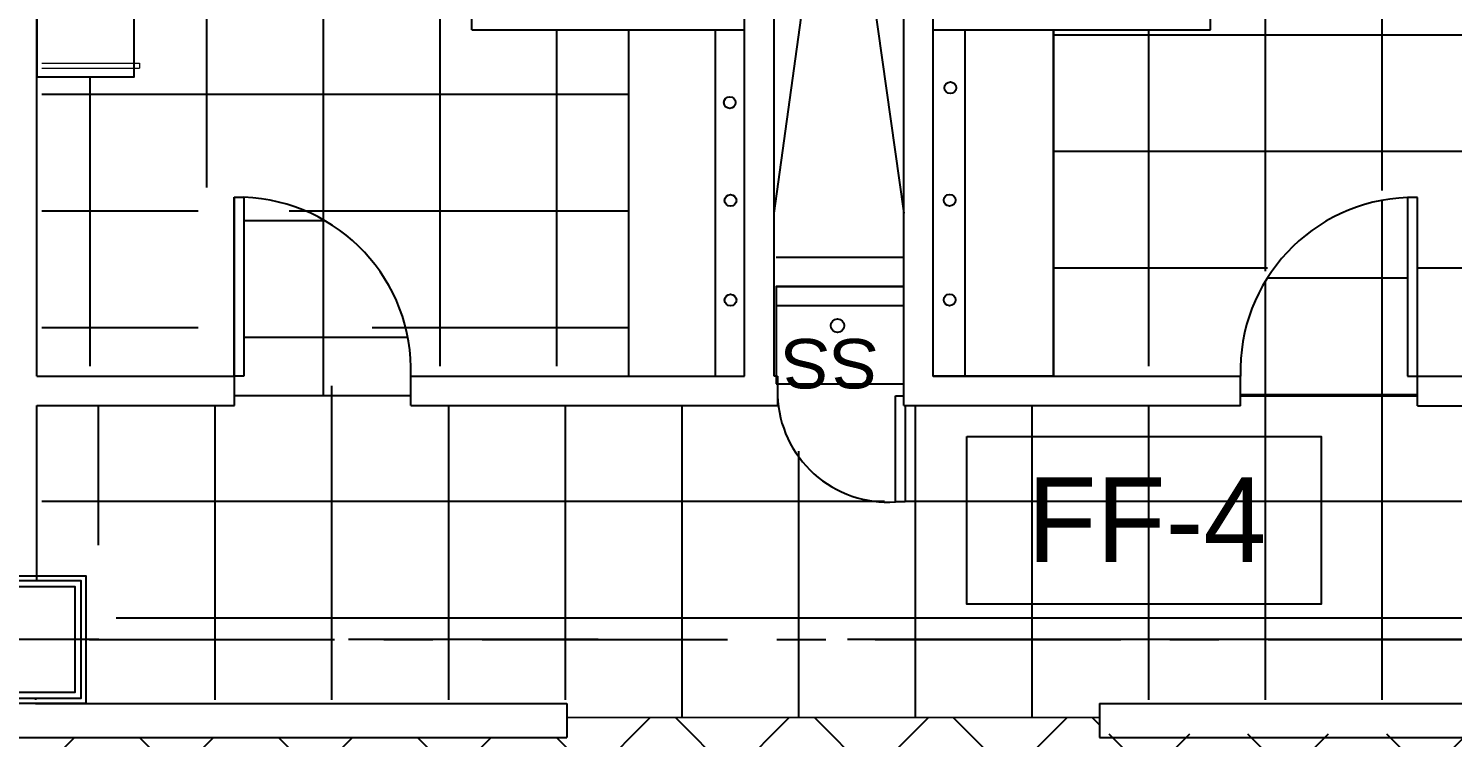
# Model space of a CAD drawing. Header units: millimetres. Extents: x 2148 to 2681, y 758 to 986.
# Drawn here: x 2510.919 to 2514.542, y 946.72 to 948.525 of the extents above; entities that cross this region are included whole.
import ezdxf

# ---------------------------------------------------------------- set-up
doc = ezdxf.new("R2010")
doc.units = ezdxf.units.MM
doc.linetypes.add('CENTER', pattern=[2, 1.25, -0.25, 0.25, -0.25])
doc.linetypes.add('CENTER2', pattern=[28.575, 19.05, -3.175, 3.175, -3.175])
for name, color, linetype in [('COLUMN', 7, 'Continuous'), ('D', 1, 'Continuous'), ('DR', 7, 'Continuous'), ('ELAYOUT', 4, 'Continuous'), ('hacht', 8, 'Continuous'), ('HATCH', 8, 'Continuous'), ('S-COLS', 6, 'Continuous'), ('S_GRID LINES', 252, 'Continuous')]:
    doc.layers.add(name, color=color, linetype=linetype)
doc.styles.add('MMTX$0$ESMX$0$X-OPTA1D', font='x-opta1d')
pattern_1 = [(0, (42456.51878, 2063.27436), (0, 0.296875), []), (90, (42456.51878, 2063.27436), (-0.296875, 2e-17), [])]

msp = doc.modelspace()

# ---------------------------------------------------------------- hatches: boundary and pattern name
at = {"layer": 'D', "ltscale": 0.5}
h = msp.add_hatch(dxfattribs=at)
h.set_pattern_fill('NET', color=8, scale=2, angle=135, style=0)
h.set_pattern_definition([(135, (82133.1097, 3047.26358), (-0.1767766953, -0.1767766953), []), (225, (82133.1097, 3047.26358), (0.1767766953, -0.1767766953), [])])
h.paths.add_polyline_path([(2512.2884575, 946.729311), (2512.2884575, 946.720128), (2510.8989709, 946.720128), (2510.8989709, 945.4564674), (2515.3989709, 945.4564674), (2515.3989709, 946.6855675), (2515.2470197, 946.6855675), (2515.2470197, 946.729311), (2513.6439429, 946.729311), (2513.6439429, 946.7703438), (2512.2884575, 946.7709634)])
at = {"layer": 'hacht', "ltscale": 0.05}
h = msp.add_hatch(dxfattribs=at)
h.set_pattern_fill('NET', color=256, scale=2.375, style=0)
h.set_pattern_definition([(0, (82336.3097, 3047.26358), (0, 0.296875), []), (90, (82336.3097, 3047.26358), (-0.296875, 2e-17), [])])
h.paths.add_polyline_path([(2511.8764025, 949.608491), (2511.9014025, 949.608491), (2511.9014025, 949.633491), (2512.3014025, 949.633491, 0.378950784), (2511.9014025, 950.008491), (2511.8764025, 950.008491), (2511.8764025, 950.4326617), (2511.8466668, 950.4326617), (2511.4466668, 950.4326617), (2510.95239, 950.4326617), (2510.95239, 950.3415499), (2511.1875558, 950.3415499), (2511.1875558, 949.9338362), (2511.2009959, 949.9338362), (2511.2009959, 949.9213362), (2511.1875558, 949.9213362), (2511.1875558, 949.4300491), (2511.2009959, 949.4300491), (2511.2009959, 949.4175491), (2511.1875558, 949.4175491), (2511.1875558, 948.9361779), (2511.2009959, 948.9361779), (2511.2009959, 948.9236779), (2511.1875558, 948.9236779), (2511.1875558, 948.4361779), (2511.2009959, 948.4361779), (2511.2009959, 948.4236779), (2511.1875558, 948.4236779), (2511.1875558, 948.4014659), (2510.95239, 948.4014659), (2510.95239, 947.6650508), (2511.3507242, 947.6650508), (2511.3507242, 948.1200508), (2511.3757242, 948.1200508, -0.413747252), (2511.8007242, 947.6650508), (2512.4464025, 947.6650508), (2512.4464025, 948.5215723), (2512.0464025, 948.5215723), (2512.0464025, 948.5929748), (2512.0714025, 948.5929748), (2512.0714025, 948.6179748), (2512.3714025, 948.6179748, 0.426384341), (2512.0723685, 948.8930369, 0.000859573), (2512.0714025, 948.8929748), (2512.0464025, 948.8929748), (2512.0464025, 949.0932632), (2512.0714025, 949.0932632), (2512.0714025, 949.1182632), (2512.3714025, 949.1182632, 0.426384341), (2512.0723685, 949.3933253, 0.000859573), (2512.0714025, 949.3932632), (2512.0464025, 949.3932632), (2512.0464025, 949.5227688), (2511.8764025, 949.5227688)])
h.paths.add_polyline_path([(2512.3484928, 950.2499078, -0.00112156), (2512.3490007, 950.2504881, 0.003321444)], flags=17)
h.paths.add_polyline_path([(2512.4411482, 950.1145375, 0.104398042), (2512.5404538, 950.1159242), (2512.6122846, 950.1363326), (2512.659526, 950.1500047), (2512.670425, 950.1591366), (2512.670425, 950.234482), (2512.6939905, 950.234482, -0.414213562), (2512.7153958, 950.2130768, -0.390007038), (2512.6957725, 950.1917458), (2512.6957725, 950.1621719), (2512.6890816, 950.1621719), (2512.6890816, 950.1916715), (2512.670425, 950.1916715), (2512.670425, 950.1591366), (2512.659526, 950.1500047), (2512.6122846, 950.1363326), (2512.5404538, 950.1159242, -0.104398042)])
h.paths.add_polyline_path([(2512.3490007, 950.1689134, -0.193537628), (2512.3344223, 950.2097007, 0.193537624), (2512.3490007, 950.1689134, 0.159895904), (2512.4413632, 950.1144903, -0.159895903)], flags=16)
h.paths.add_polyline_path([(2511.7267884, 949.0335802), (2511.2943399, 949.0335802), (2511.2943399, 948.8444669), (2511.7267884, 948.8444669)], flags=24)
h = msp.add_hatch(dxfattribs=at)
h.set_pattern_fill('NET', color=256, scale=2.375, style=0)
h.set_pattern_definition(pattern_1)
h.paths.add_polyline_path([(2515.3381473, 950.2784772), (2515.3485615, 950.2755184), (2515.3485615, 950.4326617), (2514.6411853, 950.4326617), (2514.2411853, 950.4326617), (2514.0907652, 950.4326617), (2514.0907652, 950.0269709), (2514.0654733, 950.0269709), (2514.0654733, 949.6519709), (2514.0714025, 949.6519709), (2514.0714025, 949.6269709), (2514.0964025, 949.6269709), (2514.0964025, 949.5227688), (2513.9264025, 949.5227688), (2513.9264025, 949.3934898), (2513.9014025, 949.3934898), (2513.9014025, 949.3932632, 0.42740056), (2513.6014025, 949.1182632), (2513.9014025, 949.1182632), (2513.9014025, 949.0932632), (2513.9264025, 949.0932632), (2513.9264025, 948.8929748), (2513.9014025, 948.8929748, 0.42740056), (2513.6014025, 948.6179748), (2513.9014025, 948.6179748), (2513.9014025, 948.5929748), (2513.9264025, 948.5929748), (2513.9264025, 948.5215723), (2513.5264025, 948.5215723), (2513.5264025, 947.6650508), (2514.0026428, 947.6650508, -0.413335285), (2514.427663, 948.1194311), (2514.452663, 948.1194311), (2514.452663, 947.6644311), (2515.1932707, 947.6644311), (2515.1932707, 948.9212242), (2515.1841243, 948.9212242), (2514.7932707, 948.9212242), (2514.7932707, 948.992007), (2514.8182707, 948.992007), (2514.8182707, 949.017007), (2515.1182707, 949.017007, 0.426384341), (2514.8192367, 949.292069, 0.000859573), (2514.8182707, 949.292007), (2514.7932707, 949.292007), (2514.7932707, 949.4922954), (2514.8182707, 949.4922954), (2514.8182707, 949.5172954), (2515.1182707, 949.5172954, 0.426384341), (2514.8192367, 949.7923574, 0.000859573), (2514.8182707, 949.7922954), (2514.7932707, 949.7922954), (2514.7932707, 950.0260031), (2514.8182707, 950.0260031), (2514.8182707, 949.946801), (2515.3485615, 949.946801), (2515.3485615, 950.0938831), (2515.3381473, 950.0909242, -0.104398042), (2515.2388416, 950.0895375, 0.104398042), (2515.3381473, 950.0909242), (2515.3485615, 950.0938831), (2515.3485615, 950.1514087, -0.009390409), (2515.3472834, 950.1479506, 0.009390409), (2515.3485615, 950.1514087), (2515.3485615, 950.2755184), (2515.3381473, 950.2784772, 0.104398042), (2515.2388416, 950.279864, 0.160717859), (2515.1461863, 950.2249078, 0.190093984), (2515.1321157, 950.1847007, -0.193537628), (2515.1466942, 950.2254881, -0.159567535), (2515.2388416, 950.279864, -0.104398042)])
h.paths.add_polyline_path([(2514.6194267, 948.9183036), (2514.1792749, 948.9183036), (2514.1792749, 948.7291903), (2514.6194267, 948.7291903)], flags=24)
h = msp.add_hatch(dxfattribs=at)
h.set_pattern_fill('NET', color=256, scale=2.375, style=0)
h.set_pattern_definition([(0, (82336.3097, 3047.23858), (0, 0.296875), []), (90, (82336.3097, 3047.23858), (-0.296875, 2e-17), [])])
h.paths.add_polyline_path([(2511.8915675, 947.5900508), (2511.8915675, 947.6400508, 0.413747252), (2511.4665675, 948.0950508), (2511.4665675, 947.6400508), (2511.4431924, 947.6400508), (2511.4431924, 947.5900508)])
h = msp.add_hatch(dxfattribs=at)
h.set_pattern_fill('NET', color=256, scale=2.375, style=0)
h.set_pattern_definition([(0, (42456.51878, 2063.24936), (0, 0.296875), []), (90, (42456.51878, 2063.24936), (-0.296875, 2e-17), [])])
h.paths.add_polyline_path([(2514.0026428, 947.6400508), (2514.002663, 947.6400508), (2514.002663, 947.5894311), (2514.452663, 947.5894311), (2514.452663, 947.6394311), (2514.427663, 947.6394311), (2514.427663, 948.0944311, 0.413335285)])
h = msp.add_hatch(dxfattribs=at)
h.set_pattern_fill('NET', color=256, scale=2.375, style=0)
h.set_pattern_definition(pattern_1)
edge = h.paths.add_edge_path()
edge.add_line((2511.4431924, 947.5650508), (2510.95239, 947.5650508))
edge.add_line((2510.95239, 947.5650508), (2510.95239, 947.209311))
edge.add_line((2510.95239, 947.209311), (2511.1420441, 947.209311))
edge.add_line((2511.1420441, 947.209311), (2511.1420441, 946.8162076))
edge.add_line((2511.1420441, 946.8162076), (2512.2884575, 946.8162076))
edge.add_line((2512.2884575, 946.8162076), (2512.2884575, 946.7709634))
edge.add_line((2512.2884575, 946.7709634), (2513.644024, 946.7703437))
edge.add_line((2513.644024, 946.7703437), (2513.644024, 946.8162076))
edge.add_line((2513.644024, 946.8162076), (2515.1587381, 946.8162076))
edge.add_line((2515.1587381, 946.8162076), (2515.1587381, 947.209311))
edge.add_line((2515.1587381, 947.209311), (2515.3485615, 947.209311))
edge.add_line((2515.3485615, 947.209311), (2515.3485615, 947.5644311))
edge.add_line((2515.3485615, 947.5644311), (2514.452663, 947.5644311))
edge.add_line((2514.452663, 947.5644311), (2514.452663, 947.6144311))
edge.add_line((2514.452663, 947.6144311), (2514.002663, 947.6144311))
edge.add_line((2514.002663, 947.6144311), (2514.002663, 947.5650508))
edge.add_line((2514.002663, 947.5650508), (2513.1494771, 947.5650508))
edge.add_line((2513.1494771, 947.5650508), (2513.1494771, 947.3200508))
edge.add_line((2513.1494771, 947.3200508), (2513.1244771, 947.3200508))
edge.add_arc((2513.125752, 947.6213897), 0.3013416, 181.2053348, 269.7575966, ccw=False)
edge.add_line((2512.8244771, 947.6150508), (2512.8244771, 947.5650508))
edge.add_line((2512.8244771, 947.5650508), (2511.8007242, 947.5650508))
edge.add_line((2511.8007242, 947.5650508), (2511.8007242, 947.6150508))
edge.add_line((2511.8007242, 947.6150508), (2511.4431924, 947.6150508))
edge.add_line((2511.4431924, 947.6150508), (2511.4431924, 947.5650508))

# ---------------------------------------------------------------- linework, layer by layer
at = {"color": 8, "ltscale": 0.05, "elevation": 0}
for points in [[(2510.93989, 948.4014659), (2511.1875558, 948.4014659), (2511.1875558, 950.3415499), (2510.93989, 950.3415499)], [(2513.2207652, 948.5215723), (2513.5264025, 948.5215723), (2513.5264025, 947.6400508), (2513.2207652, 947.6400508)]]:
    msp.add_lwpolyline(points, close=True, dxfattribs=at)
at = {"ltscale": 0.5, "elevation": 0}
msp.add_lwpolyline([(2513.3058797, 947.4862983), (2514.2080386, 947.4862983), (2514.2080386, 947.0592665), (2513.3058797, 947.0592665)], close=True, dxfattribs=at)
at = {"layer": 'COLUMN', "color": 4, "lineweight": -3, "ltscale": 0.05, "elevation": 0}
msp.add_lwpolyline([(2510.7391317, 947.1320247), (2511.0641317, 947.1320247), (2511.0641317, 946.8070247), (2510.7391317, 946.8070247)], close=True, dxfattribs=at)
at = {"layer": 'DR', "ltscale": 10}
for p, q in [((2512.0464025, 948.5215723, 0), (2512.0464025, 948.5929748, 0)), ((2512.0464025, 948.5215723, 0), (2512.7407652, 948.5215723, 0)), ((2512.4464025, 947.6400508, 0), (2512.4464025, 948.5215723, 0)), ((2512.6658141, 948.5215723, 0), (2512.6658141, 947.6400508, 0)), ((2513.2207652, 948.5215723, 0), (2513.9264025, 948.5215723, 0)), ((2513.3013536, 948.5215723, 0), (2513.3013536, 947.6400508, 0)), ((2513.5264025, 947.6400508, 0), (2513.5264025, 948.5215723, 0)), ((2511.4415675, 947.6400508, 0), (2511.4415675, 948.0950508, 0)), ((2511.4415675, 948.0950508, 0), (2511.4665675, 948.0950508, 0)), ((2511.4431924, 947.6400508, 0), (2511.4431924, 948.0950508, 0)), ((2511.4665675, 948.0950508, 0), (2511.4665675, 947.6400508, 0)), ((2514.452663, 948.0944311, 0), (2514.427663, 948.0944311, 0)), ((2514.427663, 948.0944311, 0), (2514.427663, 947.6394311, 0)), ((2514.452663, 947.6394311, 0), (2514.452663, 948.0944311, 0)), ((2512.8214025, 947.9430116, 0), (2513.1457652, 947.9430116, 0)), ((2512.8214025, 947.8196961, 0), (2513.1457652, 947.8196961, 0)), ((2511.4665675, 947.6400508, 0), (2511.4415675, 947.6400508, 0)), ((2514.427663, 947.6394311, 0), (2514.452663, 947.6394311, 0)), ((2511.8915675, 947.5900508, 0), (2511.4431924, 947.5900508, 0)), ((2513.1244771, 947.3200508, 0), (2513.1244771, 947.5900508, 0)), ((2513.1244771, 947.5900508, 0), (2513.1457652, 947.5900508, 0)), ((2514.002663, 947.5894311, 0), (2514.452663, 947.5894311, 0)), ((2513.1494771, 947.5650508, 0), (2513.1494771, 947.3200508, 0)), ((2513.1494771, 947.3200508, 0), (2513.1244771, 947.3200508, 0)), ((2513.644024, 946.7703437, 0), (2512.2884575, 946.7709634, 0))]:
    msp.add_line(p, q, dxfattribs=at)
at = {"layer": 'DR', "color": 7, "lineweight": 0, "ltscale": 0.5}
for p, q in [((2510.95239, 948.4361779), (2511.2009959, 948.4361779)), ((2510.95239, 948.4236779), (2511.2009959, 948.4236779)), ((2511.2009959, 948.4361779), (2511.2009959, 948.4236779))]:
    msp.add_line(p, q, dxfattribs=at)
at = {"layer": 'DR', "ltscale": 10, "elevation": 0}
msp.add_lwpolyline([(2512.8214025, 947.6206625), (2513.1457652, 947.6206625), (2513.1457652, 947.8680116), (2512.8214025, 947.8680116)], close=True, dxfattribs=at)
at = {"layer": 'DR', "ltscale": 10}
for centre in [(2513.264289, 948.3738488, 0), (2512.7028787, 948.3362364, 0), (2512.7048561, 948.0870788, 0), (2513.2623116, 948.0875374, 0), (2512.7048561, 947.8334988, 0), (2513.2623116, 947.8339574, 0)]:
    msp.add_circle(centre, 0.0149051, dxfattribs=at)
at = {"layer": 'ELAYOUT', "ltscale": 10}
for p, q in [((2512.7407652, 947.6400508, 0), (2512.7407652, 950.4326617, 0)), ((2512.8157652, 947.6400508, 0), (2512.8157652, 950.4326617, 0)), ((2513.1457652, 947.5650508, 0), (2513.1457652, 950.4326617, 0)), ((2513.2207652, 947.6400508, 0), (2513.2207652, 950.4326617, 0)), ((2510.93989, 947.6400508, 0), (2511.4431924, 947.6400508, 0)), ((2511.4431924, 947.5650508, 0), (2511.4431924, 947.6400508, 0)), ((2511.4431924, 947.5650508, 0), (2511.4431924, 947.6400508, 0)), ((2511.8915675, 947.6400508, 0), (2512.7407652, 947.6400508, 0)), ((2511.8915675, 947.5650508, 0), (2511.8915675, 947.6400508, 0)), ((2511.8915675, 947.5650508, 0), (2511.8915675, 947.6400508, 0)), ((2513.2207652, 947.6400508, 0), (2514.002663, 947.6400508, 0)), ((2514.002663, 947.5644311, 0), (2514.002663, 947.6394311, 0)), ((2514.452663, 947.6394311, 0), (2515.5865014, 947.6394311, 0)), ((2514.452663, 947.5644311, 0), (2514.452663, 947.6394311, 0)), ((2510.93989, 947.5650508, 0), (2511.4431924, 947.5650508, 0)), ((2511.8915675, 947.5650508, 0), (2512.8244771, 947.5650508, 0)), ((2512.8214025, 947.5650508, 0), (2512.8244771, 947.5650508, 0)), ((2513.1457652, 947.5650508, 0), (2514.002663, 947.5650508, 0)), ((2514.452663, 947.5644311, 0), (2515.5890014, 947.5644311, 0)), ((2510.9360615, 946.8070247, 0), (2512.2884575, 946.8070247)), ((2512.2884575, 946.8070247), (2512.2884575, 946.720128, 0)), ((2513.6439429, 946.8070247, 0), (2513.6439429, 946.720128)), ((2513.644024, 946.8070247), (2515.2970197, 946.8070247)), ((2513.644024, 946.8070247, 0), (2513.644024, 946.7236239)), ((2510.8610615, 946.720128, 0), (2512.2884575, 946.720128)), ((2513.644024, 946.720128), (2515.6644549, 946.720128))]:
    msp.add_line(p, q, dxfattribs=at)
at = {"layer": 'ELAYOUT', "linetype": 'ByBlock', "ltscale": 0.5}
for p, q in [((2512.8214025, 947.8680116, 0), (2513.1457652, 947.8680116, 0)), ((2512.8244771, 947.6400508, 0), (2512.8157652, 947.6400508, 0)), ((2512.8244771, 947.6400508, 0), (2512.8244771, 947.5650508, 0))]:
    msp.add_line(p, q, dxfattribs=at)
msp.add_circle((2512.9771104, 947.7684503, 0), 0.0171442, dxfattribs=at)
at = {"layer": 'hacht', "ltscale": 0.05}
msp.add_line((2513.9264025, 948.5215723, 0), (2513.9264025, 948.5929748, 0), dxfattribs=at)
at = {"layer": 'HATCH', "color": 4, "linetype": 'ByBlock', "ltscale": 0.5}
for p, q in [((2510.93989, 947.6400508), (2510.93989, 950.8711306)), ((2510.93989, 947.1195247), (2510.93989, 947.5650508)), ((2510.9360615, 946.8195247, 0), (2510.9360615, 946.8162076, 0))]:
    msp.add_line(p, q, dxfattribs=at)
at = {"layer": 'HATCH', "linetype": 'ByBlock', "ltscale": 0.5}
for p, q in [((2512.8116511, 950.4326617, 0), (2513.1457652, 948.0545394, 0)), ((2512.8157652, 948.0545394, 0), (2513.1457652, 950.4298256, 0)), ((2511.8915675, 947.5900508, 0), (2511.4431924, 947.5900508, 0))]:
    msp.add_line(p, q, dxfattribs=at)
at = {"layer": 'HATCH', "color": 8, "linetype": 'CENTER', "ltscale": 0.5}
msp.add_line((2511.0725904, 946.9693118), (2515.2296106, 946.9693118), dxfattribs=at)
at = {"layer": 'HATCH', "linetype": 'ByBlock', "ltscale": 0.5}
for centre, radius, start, end in [((2511.451205, 947.6547122, 0), 0.4406065, 358.0931083, 88.0018737), ((2514.4430256, 947.6540925, 0), 0.4406065, 91.9981263, 181.9068917), ((2513.1050094, 947.6000867, 0), 0.2807117, 182.0488441, 273.976731)]:
    msp.add_arc(centre, radius, start, end, dxfattribs=at)
at = {"layer": 'S-COLS', "ltscale": 0.5, "elevation": 0}
for points in [[(2510.7516317, 947.1195247), (2511.0516317, 947.1195247), (2511.0516317, 946.8195247), (2510.7516317, 946.8195247)], [(2510.7666317, 947.1045247), (2511.0366317, 947.1045247), (2511.0366317, 946.8345247), (2510.7666317, 946.8345247)]]:
    msp.add_lwpolyline(points, close=True, dxfattribs=at)
at = {"layer": 'S_GRID LINES', "linetype": 'CENTER2', "ltscale": 0.2}
msp.add_line((2556.8178189, 946.969311), (2494.1518229, 946.969311), dxfattribs=at)

# ---------------------------------------------------------------- texts
at = {"color": 2, "style": 'MMTX$0$ESMX$0$X-OPTA1D', "text_generation_flag": 6, "width": 1.1}
msp.add_text('SS', height=0.126, dxfattribs=at).set_placement((2513.0823117, 947.7346308, 0))
at = {"color": 2, "insert": (2513.7641619, 947.2745241, 0), "char_height": 0.21537251, "width": 3.970154439, "attachment_point": 5, "style": 'MMTX$0$ESMX$0$X-OPTA1D'}
msp.add_mtext('FF-4', dxfattribs=at)

doc.saveas('drawing.dxf')
